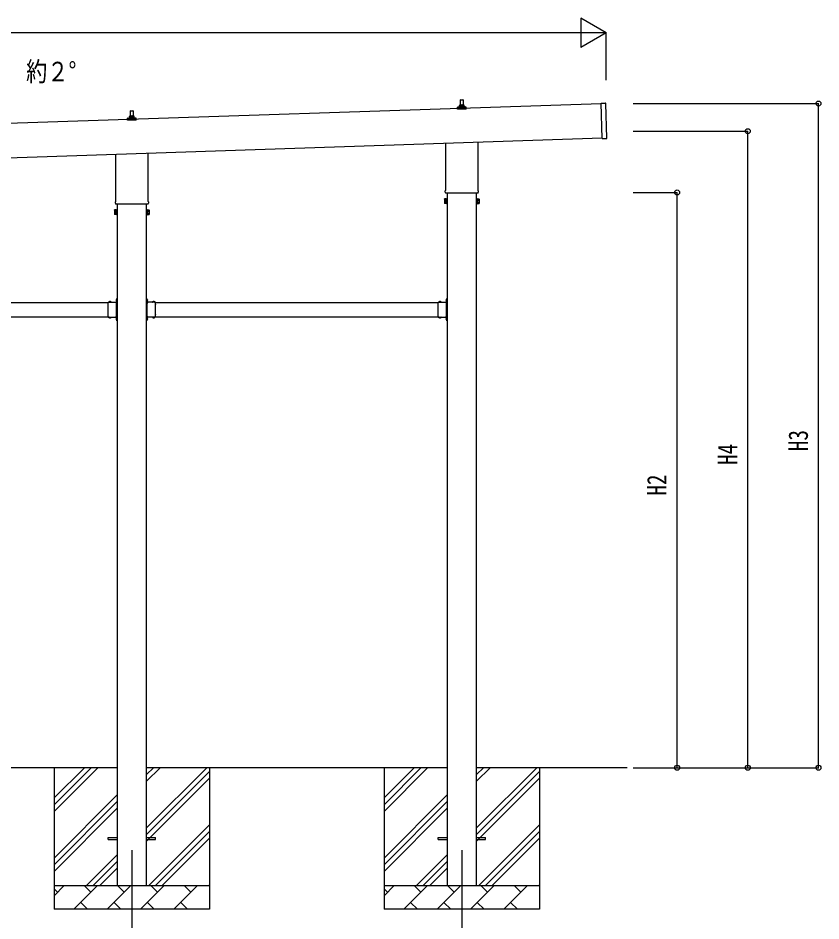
# Model space of a CAD drawing. Units: millimetres, scale not verified. Extents: x -10512 to 10512, y -7425 to 7425.
# Drawn here: x -890 to 2516, y -4808 to -979 of the extents above; entities that cross this region are included whole.
import ezdxf
from ezdxf.enums import TextEntityAlignment as Align

# ---------------------------------------------------------------- set-up
doc = ezdxf.new("R2010")
doc.units = ezdxf.units.MM
doc.header["$LTSCALE"] = 30
for name, color, linetype in [('0-3_YKK_12', 2, 'Continuous'), ('0-4_YKK_13', 4, 'Continuous'), ('0-5_YKK_A1', 4, 'Continuous'), ('0-6_YKK_D', 6, 'Continuous')]:
    doc.layers.add(name, color=color, linetype=linetype)
doc.styles.add('ＭＳ ゴシック', font='')
doc.styles.get('ＭＳ ゴシック').set_extended_font_data('MS Gothic')

msp = doc.modelspace()

# ---------------------------------------------------------------- linework, layer by layer
at = {"layer": '0-3_YKK_12'}
for p, q in [((-407.45, -4508.5), (-407.45, -5008.5)), ((992.55, -4508.5), (992.55, -5008.5))]:
    msp.add_line(p, q, dxfattribs=at)
at = {"layer": '0-4_YKK_13'}
for p, q in [((986.55, -1349.24), (987.28, -1325.71)), ((988.28, -1324.74), (996.82, -1324.74)), ((997.82, -1325.71), (998.55, -1349.24)), ((1583.32, -1340.14), (1602.31, -1339.5)), ((1588.32, -1490.05), (1583.32, -1340.14)), ((1608.27, -1488.39), (1603.34, -1340.47)), ((-413.45, -1395.91), (-412.72, -1372.38)), ((-411.72, -1371.41), (-403.18, -1371.41)), ((-402.18, -1372.38), (-401.45, -1395.91)), ((974.3, -1364.74), (974.3, -1357.03)), ((1010.8, -1364.74), (974.3, -1364.74)), ((974.68, -1356.24), (1010.42, -1356.24)), ((975.06, -1356.05), (981.79, -1354.42)), ((982.17, -1354.24), (1002.93, -1354.24)), ((982.55, -1353.45), (982.55, -1349.24)), ((983.55, -1349.24), (1001.55, -1349.24)), ((1002.55, -1353.45), (1002.55, -1349.24)), ((1010.04, -1356.05), (1003.31, -1354.42)), ((1010.8, -1364.74), (1010.8, -1357.03)), ((-425.7, -1411.41), (-425.7, -1403.69)), ((-389.2, -1411.41), (-425.7, -1411.41)), ((-425.32, -1402.91), (-389.58, -1402.91)), ((-424.94, -1402.72), (-418.21, -1401.09)), ((-417.83, -1400.91), (-397.07, -1400.91)), ((-417.45, -1400.12), (-417.45, -1395.91)), ((-416.45, -1395.91), (-398.45, -1395.91)), ((-397.45, -1400.12), (-397.45, -1395.91)), ((-389.96, -1402.72), (-396.69, -1401.09)), ((-389.2, -1411.41), (-389.2, -1403.69)), ((1588.32, -1490.05), (1607.31, -1489.42)), ((924.25, -1708.73), (924.25, -1509.15)), ((1060.85, -1504.6), (1060.85, -1708.73)), ((-475.75, -1755.39), (-475.75, -1555.82)), ((-339.15, -1551.27), (-339.15, -1755.39)), ((922.55, -1717.5), (922.55, -1712)), ((1060.49, -1721), (924.61, -1721)), ((1062.55, -1712), (1062.55, -1717.5)), ((-477.45, -1764.17), (-477.45, -1758.67)), ((-337.45, -1758.67), (-337.45, -1764.17)), ((918.55, -1747), (919.31, -1745.69)), ((918.55, -1747), (918.55, -1764)), ((925.55, -1750.59), (919.31, -1750.59)), ((925.55, -1760.41), (919.31, -1760.41)), ((1059.55, -1750.59), (1065.79, -1750.59)), ((1059.55, -1760.41), (1065.79, -1760.41)), ((1066.55, -1747), (1065.79, -1745.69)), ((1066.55, -1747), (1066.55, -1764)), ((-481.45, -1793.67), (-480.69, -1792.35)), ((-481.45, -1793.67), (-481.45, -1810.67)), ((-474.45, -1797.26), (-480.69, -1797.26)), ((-339.51, -1767.67), (-475.39, -1767.67)), ((-340.45, -1797.26), (-334.21, -1797.26)), ((-333.45, -1793.67), (-334.21, -1792.35)), ((-333.45, -1793.67), (-333.45, -1810.67)), ((918.55, -1764), (919.31, -1765.31)), ((925.55, -1765.31), (919.31, -1765.31)), ((928.05, -1764.7), (925.55, -1764.7)), ((1057.05, -1764.7), (1059.55, -1764.7)), ((1059.55, -1765.31), (1065.79, -1765.31)), ((1066.55, -1764), (1065.79, -1765.31)), ((-481.45, -1810.67), (-480.69, -1811.98)), ((-474.45, -1807.07), (-480.69, -1807.07)), ((-474.45, -1811.98), (-480.69, -1811.98)), ((-471.95, -1811.37), (-474.45, -1811.37)), ((-342.95, -1811.37), (-340.45, -1811.37)), ((-340.45, -1807.07), (-334.21, -1807.07)), ((-340.45, -1811.98), (-334.21, -1811.98)), ((-333.45, -1810.67), (-334.21, -1811.98)), ((-504.69, -2182.54), (-504.69, -2182.7)), ((-501.08, -2183.4), (-502.4, -2180.74)), ((-498.83, -2183.4), (-497.5, -2180.74)), ((-495.22, -2182.54), (-495.22, -2182.7)), ((-475.65, -2175.5), (-469.95, -2175.5)), ((-471.55, -2174.37), (-474.21, -2173.05)), ((-471.55, -2176.63), (-474.21, -2177.95)), ((-472.41, -2170.77), (-472.25, -2170.77)), ((-472.41, -2180.24), (-472.25, -2180.24)), ((-471.55, -2168), (-469.95, -2168)), ((-471.55, -2184.96), (-471.55, -2168)), ((-471.55, -2171.47), (-471.55, -2179.54)), ((-469.95, -2172.5), (-471.55, -2172.5)), ((-471.55, -2173.5), (-469.95, -2173.5)), ((-471.55, -2177.5), (-469.95, -2177.5)), ((-469.95, -2178.5), (-471.55, -2178.5)), ((-343.35, -2168), (-344.95, -2168)), ((-344.95, -2172.5), (-343.35, -2172.5)), ((-343.35, -2173.5), (-344.95, -2173.5)), ((-339.25, -2175.5), (-344.95, -2175.5)), ((-343.35, -2177.5), (-344.95, -2177.5)), ((-344.95, -2178.5), (-343.35, -2178.5)), ((-343.35, -2184.96), (-343.35, -2168)), ((-343.35, -2171.47), (-343.35, -2179.54)), ((-343.35, -2174.37), (-340.69, -2173.05)), ((-343.35, -2176.63), (-340.69, -2177.95)), ((-342.49, -2170.77), (-342.65, -2170.77)), ((-342.49, -2180.24), (-342.65, -2180.24)), ((-319.69, -2182.54), (-319.69, -2182.7)), ((-316.08, -2183.4), (-317.4, -2180.74)), ((-313.83, -2183.4), (-312.5, -2180.74)), ((-310.22, -2182.54), (-310.22, -2182.7)), ((895.31, -2182.54), (895.31, -2182.7)), ((898.92, -2183.4), (897.6, -2180.74)), ((901.17, -2183.4), (902.5, -2180.74)), ((904.78, -2182.54), (904.78, -2182.7)), ((924.35, -2175.5), (930.05, -2175.5)), ((928.45, -2174.37), (925.79, -2173.05)), ((928.45, -2176.63), (925.79, -2177.95)), ((927.59, -2170.77), (927.75, -2170.77)), ((927.59, -2180.24), (927.75, -2180.24)), ((928.45, -2168), (930.05, -2168)), ((928.45, -2184.96), (928.45, -2168)), ((928.45, -2171.47), (928.45, -2179.54)), ((930.05, -2172.5), (928.45, -2172.5)), ((928.45, -2173.5), (930.05, -2173.5)), ((928.45, -2177.5), (930.05, -2177.5)), ((930.05, -2178.5), (928.45, -2178.5)), ((-507.95, -2193.79), (-507.95, -2183.4)), ((-507.95, -2183.4), (-471.55, -2183.4)), ((-507.95, -2235.79), (-507.95, -2195.21)), ((-503.99, -2183.4), (-495.92, -2183.4)), ((-471.95, -2185), (-474.95, -2185)), ((-471.95, -2193.79), (-471.95, -2187)), ((-471.95, -2235.79), (-471.95, -2195.21)), ((-306.95, -2183.4), (-343.35, -2183.4)), ((-342.95, -2185), (-339.95, -2185)), ((-342.95, -2193.79), (-342.95, -2187)), ((-342.95, -2235.79), (-342.95, -2195.21)), ((-310.92, -2183.4), (-318.99, -2183.4)), ((-306.95, -2193.79), (-306.95, -2183.4)), ((-306.95, -2235.79), (-306.95, -2195.21)), ((892.05, -2193.79), (892.05, -2183.4)), ((892.05, -2183.4), (928.45, -2183.4)), ((892.05, -2235.79), (892.05, -2195.21)), ((896.01, -2183.4), (904.08, -2183.4)), ((928.05, -2185), (925.05, -2185)), ((928.05, -2193.79), (928.05, -2187)), ((928.05, -2235.79), (928.05, -2195.21)), ((-507.95, -2247.6), (-507.95, -2237.21)), ((-507.95, -2247.6), (-471.55, -2247.6)), ((-504.69, -2248.46), (-504.69, -2248.3)), ((-503.99, -2247.6), (-495.92, -2247.6)), ((-501.08, -2247.6), (-502.4, -2250.26)), ((-498.83, -2247.6), (-497.5, -2250.26)), ((-495.22, -2248.46), (-495.22, -2248.3)), ((-474.95, -2246), (-471.95, -2246)), ((-471.55, -2254.37), (-474.21, -2253.05)), ((-471.55, -2256.63), (-474.21, -2257.95)), ((-472.41, -2250.77), (-472.25, -2250.77)), ((-471.95, -2244), (-471.95, -2237.21)), ((-471.55, -2263), (-471.55, -2246.04)), ((-471.55, -2251.47), (-471.55, -2259.54)), ((-471.55, -2253.5), (-469.95, -2253.5)), ((-471.55, -2257.5), (-469.95, -2257.5)), ((-343.35, -2253.5), (-344.95, -2253.5)), ((-343.35, -2257.5), (-344.95, -2257.5)), ((-343.35, -2263), (-343.35, -2246.04)), ((-306.95, -2247.6), (-343.35, -2247.6)), ((-343.35, -2251.47), (-343.35, -2259.54)), ((-343.35, -2254.37), (-340.69, -2253.05)), ((-343.35, -2256.63), (-340.69, -2257.95)), ((-342.95, -2244), (-342.95, -2237.21)), ((-339.95, -2246), (-342.95, -2246)), ((-342.49, -2250.77), (-342.65, -2250.77)), ((-319.69, -2248.46), (-319.69, -2248.3)), ((-310.92, -2247.6), (-318.99, -2247.6)), ((-316.08, -2247.6), (-317.4, -2250.26)), ((-313.83, -2247.6), (-312.5, -2250.26)), ((-310.22, -2248.46), (-310.22, -2248.3)), ((-306.95, -2247.6), (-306.95, -2237.21)), ((892.05, -2247.6), (892.05, -2237.21)), ((892.05, -2247.6), (928.45, -2247.6)), ((895.31, -2248.46), (895.31, -2248.3)), ((896.01, -2247.6), (904.08, -2247.6)), ((898.92, -2247.6), (897.6, -2250.26)), ((901.17, -2247.6), (902.5, -2250.26)), ((904.78, -2248.46), (904.78, -2248.3)), ((925.05, -2246), (928.05, -2246)), ((928.45, -2254.37), (925.79, -2253.05)), ((928.45, -2256.63), (925.79, -2257.95)), ((927.59, -2250.77), (927.75, -2250.77)), ((928.05, -2244), (928.05, -2237.21)), ((928.45, -2263), (928.45, -2246.04)), ((928.45, -2251.47), (928.45, -2259.54)), ((928.45, -2253.5), (930.05, -2253.5)), ((928.45, -2257.5), (930.05, -2257.5)), ((-472.41, -2260.24), (-472.25, -2260.24)), ((-471.55, -2263), (-469.95, -2263)), ((-343.35, -2263), (-344.95, -2263)), ((-342.49, -2260.24), (-342.65, -2260.24)), ((927.59, -2260.24), (927.75, -2260.24)), ((928.45, -2263), (930.05, -2263)), ((-507.45, -4454), (-469.95, -4454)), ((-507.45, -4463), (-507.45, -4454)), ((-507.45, -4463), (-469.95, -4463)), ((-344.95, -4454), (-307.45, -4454)), ((-344.95, -4463), (-307.45, -4463)), ((-307.45, -4463), (-307.45, -4454)), ((892.55, -4454), (930.05, -4454)), ((892.55, -4463), (892.55, -4454)), ((892.55, -4463), (930.05, -4463)), ((1055.05, -4454), (1092.55, -4454)), ((1055.05, -4463), (1092.55, -4463)), ((1092.55, -4463), (1092.55, -4454))]:
    msp.add_line(p, q, dxfattribs=at)
for points in [[(925.55, -1765.31), (925.55, -1745.69), (919.31, -1745.69)], [(925.55, -1764.7), (925.55, -1746.3), (928.05, -1746.3)], [(1059.55, -1764.7), (1059.55, -1746.3), (1057.05, -1746.3)], [(1059.55, -1765.31), (1059.55, -1745.69), (1065.79, -1745.69)], [(-474.45, -1811.98), (-474.45, -1792.35), (-480.69, -1792.35)], [(-474.45, -1811.37), (-474.45, -1792.97), (-471.95, -1792.97)], [(-340.45, -1811.37), (-340.45, -1792.97), (-342.95, -1792.97)], [(-340.45, -1811.98), (-340.45, -1792.35), (-334.21, -1792.35)], [(-469.95, -2183), (-469.95, -2177), (-469.95, -2174), (-469.95, -2168)], [(-344.95, -2183), (-344.95, -2177), (-344.95, -2174), (-344.95, -2168)], [(930.05, -2183), (930.05, -2177), (930.05, -2174), (930.05, -2168)], [(-471.95, -2187), (-474.95, -2187), (-474.95, -2183.4)], [(-342.95, -2187), (-339.95, -2187), (-339.95, -2183.4)], [(928.05, -2187), (925.05, -2187), (925.05, -2183.4)], [(-471.95, -2244), (-474.95, -2244), (-474.95, -2247.6)], [(-469.95, -2263), (-469.95, -2257), (-469.95, -2254), (-469.95, -2248)], [(-344.95, -2263), (-344.95, -2257), (-344.95, -2254), (-344.95, -2248)], [(-342.95, -2244), (-339.95, -2244), (-339.95, -2247.6)], [(928.05, -2244), (925.05, -2244), (925.05, -2247.6)], [(930.05, -2263), (930.05, -2257), (930.05, -2254), (930.05, -2248)]]:
    msp.add_lwpolyline(points, dxfattribs=at)
for points in [[(928.05, -1766), (928.05, -1745), (930.05, -1745), (930.05, -1766)], [(1057.05, -1766), (1057.05, -1745), (1055.05, -1745), (1055.05, -1766)], [(-471.95, -1812.67), (-471.95, -1791.67), (-469.95, -1791.67), (-469.95, -1812.67)], [(-342.95, -1812.67), (-342.95, -1791.67), (-344.95, -1791.67), (-344.95, -1812.67)]]:
    msp.add_lwpolyline(points, close=True, dxfattribs=at)
for centre, radius, start, end in [((988.28, -1325.74), 1, 90, 178.60509), ((996.82, -1325.74), 1, 1.39491, 90), ((1602.34, -1340.5), 1, 1.90915, 91.90915), ((-411.72, -1372.41), 1, 90, 178.60509), ((-403.18, -1372.41), 1, 1.39491, 90), ((975.3, -1357.03), 1, 103.62699, 180), ((981.55, -1353.45), 1, 283.62699, 0), ((986.63, -1349.87), 4.13, 90, 171.17633), ((983.55, -1350.24), 1, 90, 180), ((995.88, -1349.24), 4.83, 133.60282, 180), ((989.22, -1349.24), 4.83, 0, 46.39718), ((998.46, -1349.87), 4.13, 8.82367, 90), ((1001.55, -1350.24), 1, 0, 90), ((1003.55, -1353.45), 1, 180, 256.37301), ((1009.8, -1357.03), 1, 0, 76.37301), ((-424.7, -1403.69), 1, 103.62699, 180), ((-418.45, -1400.12), 1, 283.62699, 0), ((-413.37, -1396.54), 4.13, 90, 171.17633), ((-416.45, -1396.91), 1, 90, 180), ((-404.12, -1395.91), 4.83, 133.60282, 180), ((-410.78, -1395.91), 4.83, 0, 46.39718), ((-401.54, -1396.54), 4.13, 8.82367, 90), ((-398.45, -1396.91), 1, 0, 90), ((-396.45, -1400.12), 1, 180, 256.37301), ((-390.2, -1403.69), 1, 0, 76.37301), ((1607.27, -1488.42), 1, 271.90915, 1.90915), ((926.55, -1712), 4, 125.09963, 180), ((926.55, -1717.5), 4, 180, 194.47751), ((926.55, -1717.5), 4, 194.47751, 241.04498), ((1058.55, -1717.5), 4, 298.95502, 345.52249), ((1058.55, -1712), 4, 0, 54.90037), ((1058.55, -1717.5), 4, 345.52249, 0), ((-473.45, -1758.67), 4, 125.09963, 180), ((-341.45, -1758.67), 4, 0, 54.90037), ((922.89, -1748.14), 4.34, 145.61575, 214.38425), ((922.89, -1762.86), 4.34, 145.61575, 214.38425), ((934.79, -1755.5), 16.24, 162.41205, 197.58795), ((1062.2, -1748.14), 4.34, 325.61575, 34.38425), ((1050.31, -1755.5), 16.24, 342.41205, 17.58795), ((1062.2, -1762.86), 4.34, 325.61575, 34.38425), ((-477.11, -1794.81), 4.34, 145.61575, 214.38425), ((-465.21, -1802.17), 16.24, 162.41205, 197.58795), ((-473.45, -1764.17), 4, 180, 194.47751), ((-473.45, -1764.17), 4, 194.47751, 241.04498), ((-341.45, -1764.17), 4, 298.95502, 345.52249), ((-341.45, -1764.17), 4, 345.52249, 0), ((-337.8, -1794.81), 4.34, 325.61575, 34.38425), ((-349.69, -1802.17), 16.24, 342.41205, 17.58795), ((-477.11, -1809.53), 4.34, 145.61575, 214.38425), ((-337.8, -1809.53), 4.34, 325.61575, 34.38425), ((-503.99, -2182.7), 0.7, 180, 270), ((-503.82, -2182.54), 0.862, 129.12355, 180), ((-499.95, -2187.3), 7, 90, 129.12355), ((-499.95, -2187.3), 7, 50.87645, 90), ((-495.92, -2182.7), 0.7, 270, 0), ((-496.08, -2182.54), 0.862, 0, 50.87645), ((-467.65, -2175.5), 7, 140.87645, 180), ((-467.65, -2175.5), 7, 180, 219.12355), ((-472.41, -2171.63), 0.862, 90, 140.87645), ((-472.41, -2179.37), 0.862, 219.12355, 270), ((-472.25, -2171.47), 0.7, 0, 90), ((-472.25, -2179.54), 0.7, 270, 0), ((-471.95, -2183), 2, 270, 0), ((-342.95, -2183), 2, 180, 270), ((-342.65, -2171.47), 0.7, 90, 180), ((-342.65, -2179.54), 0.7, 180, 270), ((-342.49, -2171.63), 0.862, 39.12355, 90), ((-342.49, -2179.37), 0.862, 270, 320.87645), ((-347.25, -2175.5), 7, 0, 39.12355), ((-347.25, -2175.5), 7, 320.87645, 0), ((-318.99, -2182.7), 0.7, 180, 270), ((-318.82, -2182.54), 0.862, 129.12355, 180), ((-314.95, -2187.3), 7, 90, 129.12355), ((-314.95, -2187.3), 7, 50.87645, 90), ((-310.92, -2182.7), 0.7, 270, 0), ((-311.08, -2182.54), 0.862, 0, 50.87645), ((896.01, -2182.7), 0.7, 180, 270), ((896.18, -2182.54), 0.862, 129.12355, 180), ((900.05, -2187.3), 7, 90, 129.12355), ((900.05, -2187.3), 7, 50.87645, 90), ((904.08, -2182.7), 0.7, 270, 0), ((903.92, -2182.54), 0.862, 0, 50.87645), ((932.35, -2175.5), 7, 140.87645, 180), ((932.35, -2175.5), 7, 180, 219.12355), ((927.59, -2171.63), 0.862, 90, 140.87645), ((927.59, -2179.37), 0.862, 219.12355, 270), ((927.75, -2171.47), 0.7, 0, 90), ((927.75, -2179.54), 0.7, 270, 0), ((928.05, -2183), 2, 270, 0), ((-508.65, -2194.5), 1, 314.427, 45.573), ((-471.25, -2194.5), 1, 134.427, 225.573), ((-343.65, -2194.5), 1, 314.427, 45.573), ((-306.25, -2194.5), 1, 134.427, 225.573), ((891.35, -2194.5), 1, 314.427, 45.573), ((928.75, -2194.5), 1, 134.427, 225.573), ((-508.65, -2236.5), 1, 314.427, 45.573), ((-503.99, -2248.3), 0.7, 90, 180), ((-503.82, -2248.46), 0.862, 180, 230.87645), ((-499.95, -2243.7), 7, 230.87645, 270), ((-499.95, -2243.7), 7, 270, 309.12355), ((-495.92, -2248.3), 0.7, 0, 90), ((-496.08, -2248.46), 0.862, 309.12355, 0), ((-467.65, -2255.5), 7, 140.87645, 180), ((-467.65, -2255.5), 7, 180, 219.12355), ((-472.41, -2251.63), 0.862, 90, 140.87645), ((-471.25, -2236.5), 1, 134.427, 225.573), ((-472.25, -2251.47), 0.7, 0, 90), ((-472.25, -2259.54), 0.7, 270, 0), ((-471.95, -2248), 2, 0, 90), ((-342.95, -2248), 2, 90, 180), ((-342.65, -2251.47), 0.7, 90, 180), ((-342.65, -2259.54), 0.7, 180, 270), ((-343.65, -2236.5), 1, 314.427, 45.573), ((-342.49, -2251.63), 0.862, 39.12355, 90), ((-347.25, -2255.5), 7, 0, 39.12355), ((-347.25, -2255.5), 7, 320.87645, 0), ((-318.99, -2248.3), 0.7, 90, 180), ((-318.82, -2248.46), 0.862, 180, 230.87645), ((-314.95, -2243.7), 7, 230.87645, 270), ((-314.95, -2243.7), 7, 270, 309.12355), ((-310.92, -2248.3), 0.7, 0, 90), ((-311.08, -2248.46), 0.862, 309.12355, 0), ((-306.25, -2236.5), 1, 134.427, 225.573), ((891.35, -2236.5), 1, 314.427, 45.573), ((896.01, -2248.3), 0.7, 90, 180), ((896.18, -2248.46), 0.862, 180, 230.87645), ((900.05, -2243.7), 7, 230.87645, 270), ((900.05, -2243.7), 7, 270, 309.12355), ((904.08, -2248.3), 0.7, 0, 90), ((903.92, -2248.46), 0.862, 309.12355, 0), ((932.35, -2255.5), 7, 140.87645, 180), ((932.35, -2255.5), 7, 180, 219.12355), ((927.59, -2251.63), 0.862, 90, 140.87645), ((928.75, -2236.5), 1, 134.427, 225.573), ((927.75, -2251.47), 0.7, 0, 90), ((927.75, -2259.54), 0.7, 270, 0), ((928.05, -2248), 2, 0, 90), ((-472.41, -2259.37), 0.862, 219.12355, 270), ((-342.49, -2259.37), 0.862, 270, 320.87645), ((927.59, -2259.37), 0.862, 219.12355, 270)]:
    msp.add_arc(centre, radius, start, end, dxfattribs=at)
at = {"layer": '0-5_YKK_A1'}
for p, q in [((1583.39, -1342.13), (-3808.68, -1521.84)), ((-3803.85, -1666.76), (1588.22, -1487.02)), ((930.05, -1721), (930.05, -4658.5)), ((1055.05, -4658.5), (1055.05, -1721)), ((-469.95, -1767.67), (-469.95, -4658.5)), ((-344.95, -4658.5), (-344.95, -1767.67)), ((-1706.95, -2185.5), (-507.95, -2185.5)), ((-306.95, -2185.5), (892.05, -2185.5)), ((-1706.95, -2245.5), (-507.95, -2245.5)), ((-474.95, -2245.5), (-470.45, -2245.5)), ((-339.95, -2245.5), (-344.45, -2245.5)), ((-306.95, -2245.5), (892.05, -2245.5)), ((925.05, -2245.5), (929.55, -2245.5)), ((-469.95, -4158.5), (-1744.95, -4158.5)), ((-737.45, -4158.5), (-737.45, -4758.5)), ((-737.45, -4343.55), (-552.4, -4158.5)), ((-737.45, -4315.27), (-580.68, -4158.5)), ((-737.45, -4286.98), (-608.97, -4158.5)), ((930.05, -4158.5), (-344.95, -4158.5)), ((-344.95, -4413.6), (-89.85, -4158.5)), ((-344.95, -4215.61), (-287.84, -4158.5)), ((-344.95, -4187.32), (-316.13, -4158.5)), ((-344.95, -4441.88), (-77.45, -4174.38)), ((-77.45, -4158.5), (-77.45, -4758.5)), ((662.55, -4158.5), (662.55, -4758.5)), ((662.55, -4343.55), (847.6, -4158.5)), ((662.55, -4315.27), (819.32, -4158.5)), ((662.55, -4286.98), (791.03, -4158.5)), ((1693.43, -4158.5), (1055.05, -4158.5)), ((1055.05, -4413.6), (1310.15, -4158.5)), ((1055.05, -4215.61), (1112.16, -4158.5)), ((1055.05, -4187.32), (1083.87, -4158.5)), ((1055.05, -4441.88), (1322.55, -4174.38)), ((1322.55, -4158.5), (1322.55, -4758.5)), ((-344.95, -4470.17), (-77.45, -4202.67)), ((1055.05, -4470.17), (1322.55, -4202.67)), ((-737.45, -4541.54), (-469.95, -4274.04)), ((662.55, -4541.54), (930.05, -4274.04)), ((-737.45, -4569.82), (-469.95, -4302.32)), ((662.55, -4569.82), (930.05, -4302.32)), ((-737.45, -4598.11), (-469.95, -4330.61)), ((662.55, -4598.11), (930.05, -4330.61)), ((-335.29, -4658.5), (-77.45, -4400.66)), ((1064.71, -4658.5), (1322.55, -4400.66)), ((-307.01, -4658.5), (-77.45, -4428.94)), ((1092.99, -4658.5), (1322.55, -4428.94)), ((-278.72, -4658.5), (-77.45, -4457.23)), ((1121.28, -4658.5), (1322.55, -4457.23)), ((-599.85, -4658.5), (-469.95, -4528.6)), ((-571.57, -4658.5), (-469.95, -4556.88)), ((800.15, -4658.5), (930.05, -4528.6)), ((828.43, -4658.5), (930.05, -4556.88)), ((-543.28, -4658.5), (-469.95, -4585.17)), ((856.72, -4658.5), (930.05, -4585.17)), ((-737.45, -4658.5), (-77.45, -4658.5)), ((-737.45, -4701.39), (-694.56, -4658.5)), ((-653.14, -4758.5), (-553.14, -4658.5)), ((-581.69, -4687.05), (-610.24, -4658.5)), ((-511.71, -4758.5), (-411.71, -4658.5)), ((-440.27, -4687.05), (-468.82, -4658.5)), ((-370.29, -4758.5), (-270.29, -4658.5)), ((-298.85, -4687.05), (-327.4, -4658.5)), ((-228.87, -4758.5), (-128.87, -4658.5)), ((-157.43, -4687.05), (-185.98, -4658.5)), ((-80.73, -4658.5), (-77.45, -4655.22)), ((662.55, -4658.5), (1322.55, -4658.5)), ((662.55, -4701.39), (705.44, -4658.5)), ((746.86, -4758.5), (846.86, -4658.5)), ((818.31, -4687.05), (789.76, -4658.5)), ((888.29, -4758.5), (988.29, -4658.5)), ((959.73, -4687.05), (931.18, -4658.5)), ((1029.71, -4758.5), (1129.71, -4658.5)), ((1101.15, -4687.05), (1072.6, -4658.5)), ((1171.13, -4758.5), (1271.13, -4658.5)), ((1242.57, -4687.05), (1214.02, -4658.5)), ((1319.27, -4658.5), (1322.55, -4655.22)), ((-723.11, -4687.05), (-737.45, -4672.71)), ((676.89, -4687.05), (662.55, -4672.71)), ((-624.58, -4729.95), (-596.03, -4758.5)), ((-483.16, -4729.95), (-454.61, -4758.5)), ((-341.74, -4729.95), (-313.19, -4758.5)), ((-200.32, -4729.95), (-171.77, -4758.5)), ((775.42, -4729.95), (803.97, -4758.5)), ((916.84, -4729.95), (945.39, -4758.5)), ((1058.26, -4729.95), (1086.81, -4758.5)), ((1199.68, -4729.95), (1228.23, -4758.5)), ((-77.45, -4758.5), (-737.45, -4758.5)), ((1322.55, -4758.5), (662.55, -4758.5))]:
    msp.add_line(p, q, dxfattribs=at)
for points in [[(-474.95, -2185.5), (-470.45, -2185.5), (-470.45, -2245.5)], [(-339.95, -2185.5), (-344.45, -2185.5), (-344.45, -2245.5)], [(925.05, -2185.5), (929.55, -2185.5), (929.55, -2245.5)]]:
    msp.add_lwpolyline(points, dxfattribs=at)
at = {"layer": '0-6_YKK_D'}
for p, q in [((1605.7, -1041.05), (1497.44, -978.55)), ((1497.44, -978.55), (1497.44, -1103.55)), ((1480.7, -1041.05), (-3701.15, -1041.05)), ((1605.7, -1041.05), (1389.19, -1041.05)), ((1605.7, -1041.05), (1497.44, -1103.55)), ((1605.7, -1241.34), (1605.7, -1040.05)), ((1719.58, -1341.05), (2506.7, -1341.05)), ((2505.7, -4158.5), (2505.7, -1341.05)), ((1719.58, -1458.5), (2206.7, -1458.5)), ((2205.7, -4158.5), (2205.7, -1458.5)), ((1719.58, -1718.5), (1906.7, -1718.5)), ((1905.7, -4158.5), (1905.7, -1718.5)), ((1719.58, -4158.5), (1906.7, -4158.5)), ((1719.58, -4158.5), (2506.7, -4158.5)), ((1719.58, -4158.5), (2206.7, -4158.5))]:
    msp.add_line(p, q, dxfattribs=at)
for centre in [(2505.7, -1341.05), (2205.7, -1458.5), (1905.7, -1718.5), (1905.7, -4158.5), (2205.7, -4158.5), (2505.7, -4158.5)]:
    msp.add_circle(centre, 10.62, dxfattribs=at)

# ---------------------------------------------------------------- texts
at = {"layer": '0-5_YKK_A1', "style": 'ＭＳ ゴシック', "width": 0.8}
msp.add_text('約２°', height=82.48, dxfattribs=at).set_placement((-856.08, -1271.3), align=Align.BOTTOM_LEFT)
at = {"layer": '0-6_YKK_D', "style": 'ＭＳ ゴシック', "width": 0.8}
for s, p in [('H3', (2485.7, -2815.78)), ('H4', (2185.7, -2874.5)), ('H2', (1885.7, -3004.5))]:
    msp.add_text(s, height=82.48, rotation=90, dxfattribs=at).set_placement(p, align=Align.BOTTOM_LEFT)

doc.saveas('drawing.dxf')
